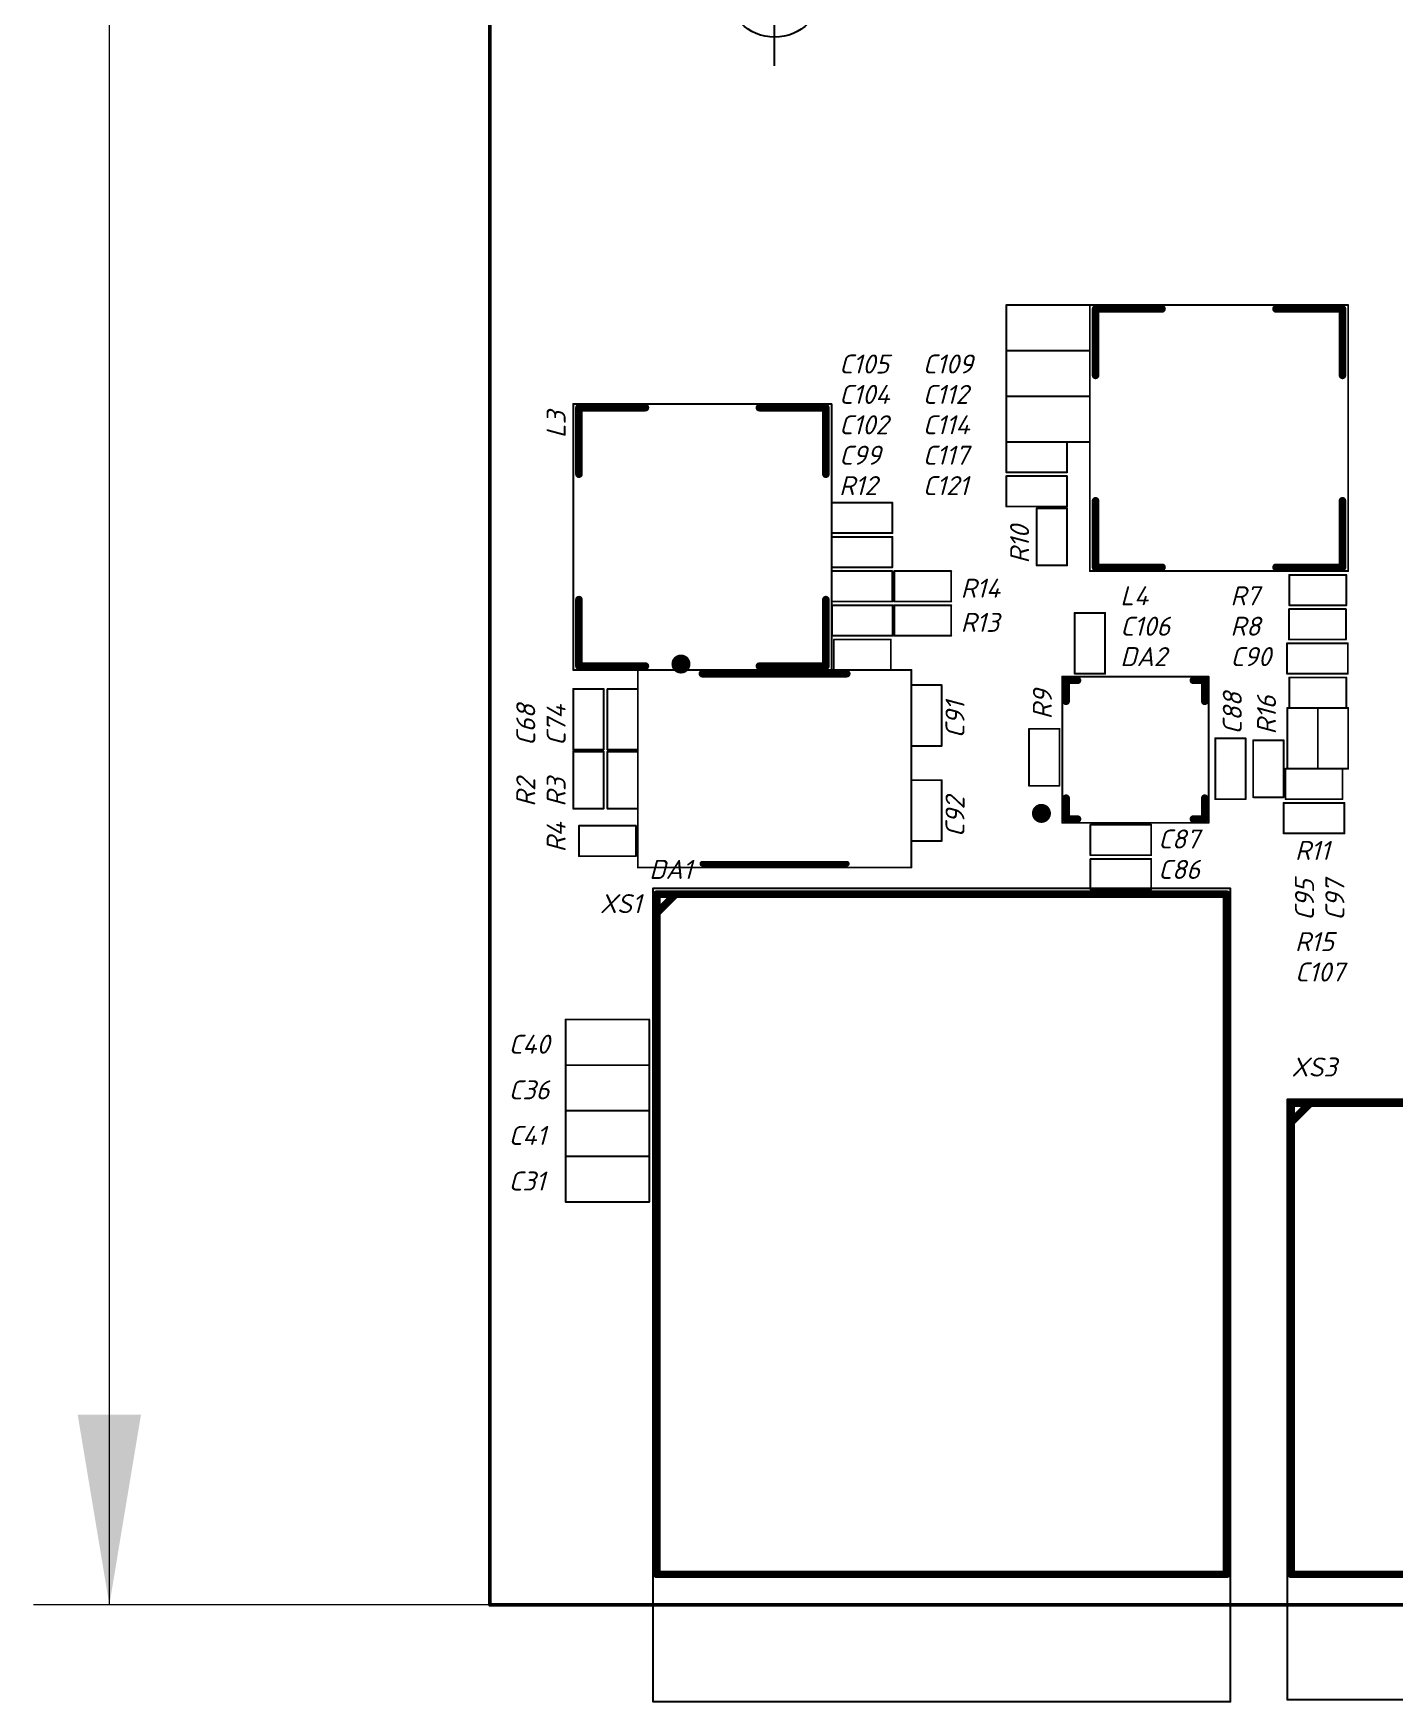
# Model space of a CAD drawing. Header units: millimetres. Extents: x 0 to 594, y 0 to 420.
# Drawn here: x 62.99 to 98.82, y 207.43 to 251.35 of the extents above; entities that cross this region are included whole.
import ezdxf

# ---------------------------------------------------------------- set-up
doc = ezdxf.new("R2010")
doc.units = ezdxf.units.MM
doc.header["$LTSCALE"] = 0.5
doc.linetypes.add('осевая', pattern=[50.8, 31.75, -6.35, 6.35, -6.35])
for name, color, linetype in [('KeepOutLayer', 6, 'Continuous'), ('Mechanical15', 82, 'Continuous'), ('TopOverlay', 2, 'Continuous')]:
    doc.layers.add(name, color=color, linetype=linetype)
doc.styles.get("Standard").update_dxf_attribs({"font": 'isocpeui.ttf', "height": 2.5})

msp = doc.modelspace()

# ---------------------------------------------------------------- linework, layer by layer
at = {"lineweight": 13}
for p, q in [((64.988, 210), (64.988, 325)), ((75, 210), (62.988, 210))]:
    msp.add_line(p, q, dxfattribs=at)
at = {"linetype": 'осевая', "ltscale": 100}
msp.add_line((82.5, 250.5), (82.5, 254.5), dxfattribs=at)
msp.add_circle((82.5, 252.5), 1.25, dxfattribs=at)
at = {"lineweight": 13}
msp.add_solid([(64.154, 215), (65.821, 215), (64.988, 210)], dxfattribs=at)
at = {"layer": 'KeepOutLayer', "linetype": 'Continuous', "lineweight": 50}
for q in [(75, 330), (195, 210)]:
    msp.add_line((75, 210), q, dxfattribs=at)
for start, end in [(0, 180), (0, 180), (180, 0), (180, 0)]:
    msp.add_arc((75, 210), 0.0025, start, end, dxfattribs=at)
at = {"layer": 'Mechanical15', "linetype": 'Continuous', "lineweight": 25, "const_width": 0.05}
for points in [[(88.6, 243), (88.6, 244.2)], [(88.6, 244.2), (90.8, 244.2)], [(90.8, 243), (90.8, 244.2)], [(90.8, 244.2), (97.6, 244.2)], [(90.8, 237.2), (90.8, 244.2)], [(97.6, 237.2), (97.6, 244.2)], [(88.6, 241.8), (88.6, 243)], [(88.6, 243), (90.8, 243)], [(88.6, 243), (90.8, 243)], [(90.8, 241.8), (90.8, 243)], [(77.2, 241.6), (84, 241.6)], [(77.2, 234.6), (77.2, 241.6)], [(84, 234.6), (84, 241.6)], [(88.6, 240.6), (88.6, 241.8)], [(88.6, 241.8), (90.8, 241.8)], [(88.6, 241.8), (90.8, 241.8)], [(90.8, 240.6), (90.8, 241.8)], [(88.6, 240.6), (90.2, 240.6)], [(88.6, 239.8), (88.6, 240.6)], [(88.6, 240.6), (90.8, 240.6)], [(90.2, 239.8), (90.2, 240.6)], [(88.6, 239.8), (90.2, 239.8)], [(88.6, 239.7), (90.2, 239.7)], [(88.6, 238.9), (88.6, 239.7)], [(90.2, 238.9), (90.2, 239.7)], [(84, 239), (85.6, 239)], [(84, 238.2), (84, 239)], [(85.6, 238.2), (85.6, 239)], [(88.6, 238.9), (90.2, 238.9)], [(89.4, 238.85), (90.2, 238.85)], [(89.4, 237.35), (89.4, 238.85)], [(90.2, 237.35), (90.2, 238.85)], [(84, 238.2), (85.6, 238.2)], [(84, 238.1), (85.6, 238.1)], [(84, 237.3), (84, 238.1)], [(85.6, 237.3), (85.6, 238.1)], [(84, 237.3), (85.6, 237.3)], [(84, 237.2), (85.6, 237.2)], [(84, 236.4), (84, 237.2)], [(85.6, 236.4), (85.6, 237.2)], [(85.65, 236.4), (85.65, 237.2)], [(85.65, 237.2), (87.15, 237.2)], [(87.15, 236.4), (87.15, 237.2)], [(89.4, 237.35), (90.2, 237.35)], [(90.8, 237.2), (97.6, 237.2)], [(96.05, 236.3), (96.05, 237.1)], [(96.05, 237.1), (97.55, 237.1)], [(97.55, 236.3), (97.55, 237.1)], [(84, 236.4), (85.6, 236.4)], [(84.01, 236.3), (85.61, 236.3)], [(84.01, 235.5), (84.01, 236.3)], [(85.61, 235.5), (85.61, 236.3)], [(85.65, 236.4), (87.15, 236.4)], [(85.65, 235.5), (85.65, 236.3)], [(85.65, 236.3), (87.15, 236.3)], [(87.15, 235.5), (87.15, 236.3)], [(96.05, 236.3), (97.55, 236.3)], [(90.4, 234.5), (90.4, 236.1)], [(90.4, 236.1), (91.2, 236.1)], [(91.2, 234.5), (91.2, 236.1)], [(96.04, 235.4), (96.04, 236.2)], [(96.04, 236.2), (97.54, 236.2)], [(97.54, 235.4), (97.54, 236.2)], [(84.01, 235.5), (85.61, 235.5)], [(85.65, 235.5), (87.15, 235.5)], [(84.06, 234.6), (84.06, 235.4)], [(84.06, 235.4), (85.56, 235.4)], [(85.56, 234.6), (85.56, 235.4)], [(95.99, 235.3), (97.59, 235.3)], [(95.99, 234.5), (95.99, 235.3)], [(96.04, 235.4), (97.54, 235.4)], [(97.59, 234.5), (97.59, 235.3)], [(77.2, 234.6), (84, 234.6)], [(78.9, 234.6), (86.1, 234.6)], [(78.9, 229.4), (78.9, 234.6)], [(84.06, 234.6), (85.56, 234.6)], [(86.1, 229.4), (86.1, 234.6)], [(77.2, 232.5), (77.2, 234.1)], [(77.2, 234.1), (78, 234.1)], [(78, 232.5), (78, 234.1)], [(78.1, 232.5), (78.1, 234.1)], [(78.1, 234.1), (78.9, 234.1)], [(78.9, 232.5), (78.9, 234.1)], [(86.1, 232.6), (86.1, 234.2)], [(86.1, 234.2), (86.9, 234.2)], [(86.9, 232.6), (86.9, 234.2)], [(90.075, 230.575), (90.075, 234.425)], [(90.075, 234.425), (93.925, 234.425)], [(90.4, 234.5), (91.2, 234.5)], [(93.925, 230.575), (93.925, 234.425)], [(95.99, 234.5), (97.59, 234.5)], [(96.05, 233.6), (96.05, 234.4)], [(96.05, 234.4), (97.55, 234.4)], [(97.55, 233.6), (97.55, 234.4)], [(96, 232), (96, 233.6)], [(96, 233.6), (96.8, 233.6)], [(96.05, 233.6), (97.55, 233.6)], [(96.8, 232), (96.8, 233.6)], [(96.8, 233.6), (97.6, 233.6)], [(96.8, 232), (96.8, 233.6)], [(97.6, 232), (97.6, 233.6)], [(89.2, 233.05), (90, 233.05)], [(89.2, 231.55), (89.2, 233.05)], [(90, 231.55), (90, 233.05)], [(94.1, 231.2), (94.1, 232.8)], [(94.1, 232.8), (94.9, 232.8)], [(94.9, 231.2), (94.9, 232.8)], [(77.2, 232.5), (78, 232.5)], [(77.2, 232.45), (78, 232.45)], [(77.2, 230.95), (77.2, 232.45)], [(78, 230.95), (78, 232.45)], [(78.1, 232.5), (78.9, 232.5)], [(78.1, 232.45), (78.9, 232.45)], [(78.1, 230.95), (78.1, 232.45)], [(78.9, 230.95), (78.9, 232.45)], [(86.1, 232.6), (86.9, 232.6)], [(95.1, 232.75), (95.9, 232.75)], [(95.1, 231.25), (95.1, 232.75)], [(95.9, 231.25), (95.9, 232.75)], [(95.95, 231.2), (95.95, 232)], [(95.95, 232), (97.45, 232)], [(96, 232), (96.8, 232)], [(96.8, 232), (97.6, 232)], [(97.45, 231.2), (97.45, 232)], [(86.1, 230.1), (86.1, 231.7)], [(86.1, 231.7), (86.9, 231.7)], [(86.9, 230.1), (86.9, 231.7)], [(89.2, 231.55), (90, 231.55)], [(94.1, 231.2), (94.9, 231.2)], [(95.1, 231.25), (95.9, 231.25)], [(95.9, 231.1), (97.5, 231.1)], [(95.9, 230.3), (95.9, 231.1)], [(95.95, 231.2), (97.45, 231.2)], [(97.5, 230.3), (97.5, 231.1)], [(77.2, 230.95), (78, 230.95)], [(78.1, 230.95), (78.9, 230.95)], [(77.35, 229.7), (77.35, 230.5)], [(77.35, 230.5), (78.85, 230.5)], [(78.85, 229.7), (78.85, 230.5)], [(90.075, 230.575), (93.925, 230.575)], [(90.815, 230.525), (92.415, 230.525)], [(90.815, 229.725), (90.815, 230.525)], [(92.415, 229.725), (92.415, 230.525)], [(95.9, 230.3), (97.5, 230.3)], [(86.1, 230.1), (86.9, 230.1)], [(90.815, 229.725), (92.415, 229.725)], [(77.35, 229.7), (78.85, 229.7)], [(78.9, 229.4), (86.1, 229.4)], [(90.815, 229.625), (92.415, 229.625)], [(90.815, 228.825), (90.815, 229.625)], [(92.415, 228.825), (92.415, 229.625)], [(79.3, 207.45), (79.3, 228.85)], [(79.3, 228.85), (94.5, 228.85)], [(90.815, 228.825), (92.415, 228.825)], [(94.5, 207.45), (94.5, 228.85)], [(77, 224.2), (77, 225.4)], [(77, 225.4), (79.2, 225.4)], [(79.2, 224.2), (79.2, 225.4)], [(77, 223), (77, 224.2)], [(77, 224.2), (79.2, 224.2)], [(77, 224.2), (79.2, 224.2)], [(79.2, 223), (79.2, 224.2)], [(96, 207.5), (96, 223.3)], [(96, 223.3), (115.4, 223.3)], [(77, 223), (79.2, 223)], [(77, 221.8), (77, 223)], [(77, 223), (79.2, 223)], [(79.2, 221.8), (79.2, 223)], [(77, 220.6), (77, 221.8)], [(77, 221.8), (79.2, 221.8)], [(77, 221.8), (79.2, 221.8)], [(79.2, 220.6), (79.2, 221.8)], [(77, 220.6), (79.2, 220.6)], [(79.3, 207.45), (94.5, 207.45)], [(96, 207.5), (115.4, 207.5)]]:
    msp.add_lwpolyline(points, dxfattribs=at)
at = {"layer": 'Mechanical15', "linetype": 'Continuous', "lineweight": 25, "const_width": 0.025}
for points in [[(88.588, 244.2, 1), (88.613, 244.2, 1)], [(88.588, 244.2, 1), (88.613, 244.2, 1)], [(90.788, 244.2, 1), (90.813, 244.2, 1)], [(90.788, 244.2, 1), (90.813, 244.2, 1)], [(90.8, 244.188, 1), (90.8, 244.213, 1)], [(90.8, 244.188, 1), (90.8, 244.213, 1)], [(97.6, 244.188, 1), (97.6, 244.213, 1)], [(97.6, 244.188, 1), (97.6, 244.213, 1)], [(88.588, 243, 1), (88.613, 243, 1)], [(88.588, 243, 1), (88.613, 243, 1)], [(88.588, 243, 1), (88.613, 243, 1)], [(88.588, 243, 1), (88.613, 243, 1)], [(90.788, 243, 1), (90.813, 243, 1)], [(90.788, 243, 1), (90.813, 243, 1)], [(90.788, 243, 1), (90.813, 243, 1)], [(90.788, 243, 1), (90.813, 243, 1)], [(77.2, 241.588, 1), (77.2, 241.612, 1)], [(77.2, 241.588, 1), (77.2, 241.612, 1)], [(84, 241.588, 1), (84, 241.612, 1)], [(84, 241.588, 1), (84, 241.612, 1)], [(88.588, 241.8, 1), (88.613, 241.8, 1)], [(88.588, 241.8, 1), (88.613, 241.8, 1)], [(88.588, 241.8, 1), (88.613, 241.8, 1)], [(88.588, 241.8, 1), (88.613, 241.8, 1)], [(90.788, 241.8, 1), (90.813, 241.8, 1)], [(90.788, 241.8, 1), (90.813, 241.8, 1)], [(90.788, 241.8, 1), (90.813, 241.8, 1)], [(90.788, 241.8, 1), (90.813, 241.8, 1)], [(88.613, 240.6, 1), (88.588, 240.6, 1)], [(88.613, 240.6, 1), (88.588, 240.6, 1)], [(88.588, 240.6, 1), (88.613, 240.6, 1)], [(88.588, 240.6, 1), (88.613, 240.6, 1)], [(90.212, 240.6, 1), (90.188, 240.6, 1)], [(90.212, 240.6, 1), (90.188, 240.6, 1)], [(90.788, 240.6, 1), (90.813, 240.6, 1)], [(90.788, 240.6, 1), (90.813, 240.6, 1)], [(88.613, 239.8, 1), (88.588, 239.8, 1)], [(88.613, 239.8, 1), (88.588, 239.8, 1)], [(88.613, 239.7, 1), (88.588, 239.7, 1)], [(88.613, 239.7, 1), (88.588, 239.7, 1)], [(90.212, 239.8, 1), (90.188, 239.8, 1)], [(90.212, 239.8, 1), (90.188, 239.8, 1)], [(90.212, 239.7, 1), (90.188, 239.7, 1)], [(90.212, 239.7, 1), (90.188, 239.7, 1)], [(83.988, 239, 1), (84.013, 239, 1)], [(83.988, 239, 1), (84.013, 239, 1)], [(85.588, 239, 1), (85.613, 239, 1)], [(85.588, 239, 1), (85.613, 239, 1)], [(88.613, 238.9, 1), (88.588, 238.9, 1)], [(88.613, 238.9, 1), (88.588, 238.9, 1)], [(89.4, 238.838, 1), (89.4, 238.863, 1)], [(89.4, 238.838, 1), (89.4, 238.863, 1)], [(90.212, 238.9, 1), (90.188, 238.9, 1)], [(90.212, 238.9, 1), (90.188, 238.9, 1)], [(90.2, 238.838, 1), (90.2, 238.863, 1)], [(90.2, 238.838, 1), (90.2, 238.863, 1)], [(83.988, 238.2, 1), (84.013, 238.2, 1)], [(83.988, 238.2, 1), (84.013, 238.2, 1)], [(83.988, 238.1, 1), (84.013, 238.1, 1)], [(83.988, 238.1, 1), (84.013, 238.1, 1)], [(85.588, 238.2, 1), (85.613, 238.2, 1)], [(85.588, 238.2, 1), (85.613, 238.2, 1)], [(85.588, 238.1, 1), (85.613, 238.1, 1)], [(85.588, 238.1, 1), (85.613, 238.1, 1)], [(83.988, 237.3, 1), (84.013, 237.3, 1)], [(83.988, 237.3, 1), (84.013, 237.3, 1)], [(83.988, 237.2, 1), (84.013, 237.2, 1)], [(83.988, 237.2, 1), (84.013, 237.2, 1)], [(85.588, 237.3, 1), (85.613, 237.3, 1)], [(85.588, 237.3, 1), (85.613, 237.3, 1)], [(85.588, 237.2, 1), (85.613, 237.2, 1)], [(85.588, 237.2, 1), (85.613, 237.2, 1)], [(85.663, 237.2, 1), (85.638, 237.2, 1)], [(85.663, 237.2, 1), (85.638, 237.2, 1)], [(87.163, 237.2, 1), (87.138, 237.2, 1)], [(87.163, 237.2, 1), (87.138, 237.2, 1)], [(89.4, 237.338, 1), (89.4, 237.363, 1)], [(89.4, 237.338, 1), (89.4, 237.363, 1)], [(90.2, 237.338, 1), (90.2, 237.363, 1)], [(90.2, 237.338, 1), (90.2, 237.363, 1)], [(90.8, 237.188, 1), (90.8, 237.213, 1)], [(90.8, 237.188, 1), (90.8, 237.213, 1)], [(97.6, 237.188, 1), (97.6, 237.213, 1)], [(97.6, 237.188, 1), (97.6, 237.213, 1)], [(96.038, 237.1, 1), (96.063, 237.1, 1)], [(96.038, 237.1, 1), (96.063, 237.1, 1)], [(97.538, 237.1, 1), (97.562, 237.1, 1)], [(97.538, 237.1, 1), (97.562, 237.1, 1)], [(83.988, 236.4, 1), (84.013, 236.4, 1)], [(83.988, 236.4, 1), (84.013, 236.4, 1)], [(83.998, 236.3, 1), (84.022, 236.3, 1)], [(83.998, 236.3, 1), (84.022, 236.3, 1)], [(85.588, 236.4, 1), (85.613, 236.4, 1)], [(85.588, 236.4, 1), (85.613, 236.4, 1)], [(85.597, 236.3, 1), (85.622, 236.3, 1)], [(85.597, 236.3, 1), (85.622, 236.3, 1)], [(85.663, 236.4, 1), (85.638, 236.4, 1)], [(85.663, 236.4, 1), (85.638, 236.4, 1)], [(85.663, 236.3, 1), (85.638, 236.3, 1)], [(85.663, 236.3, 1), (85.638, 236.3, 1)], [(87.163, 236.4, 1), (87.138, 236.4, 1)], [(87.163, 236.4, 1), (87.138, 236.4, 1)], [(87.163, 236.3, 1), (87.138, 236.3, 1)], [(87.163, 236.3, 1), (87.138, 236.3, 1)], [(96.038, 236.3, 1), (96.063, 236.3, 1)], [(96.038, 236.3, 1), (96.063, 236.3, 1)], [(97.538, 236.3, 1), (97.562, 236.3, 1)], [(97.538, 236.3, 1), (97.562, 236.3, 1)], [(90.4, 236.088, 1), (90.4, 236.113, 1)], [(90.4, 236.088, 1), (90.4, 236.113, 1)], [(91.2, 236.088, 1), (91.2, 236.113, 1)], [(91.2, 236.088, 1), (91.2, 236.113, 1)], [(96.053, 236.2, 1), (96.028, 236.2, 1)], [(96.053, 236.2, 1), (96.028, 236.2, 1)], [(97.552, 236.2, 1), (97.528, 236.2, 1)], [(97.552, 236.2, 1), (97.528, 236.2, 1)], [(83.998, 235.5, 1), (84.022, 235.5, 1)], [(83.998, 235.5, 1), (84.022, 235.5, 1)], [(85.597, 235.5, 1), (85.622, 235.5, 1)], [(85.597, 235.5, 1), (85.622, 235.5, 1)], [(85.663, 235.5, 1), (85.638, 235.5, 1)], [(85.663, 235.5, 1), (85.638, 235.5, 1)], [(87.163, 235.5, 1), (87.138, 235.5, 1)], [(87.163, 235.5, 1), (87.138, 235.5, 1)], [(84.072, 235.4, 1), (84.048, 235.4, 1)], [(84.072, 235.4, 1), (84.048, 235.4, 1)], [(85.572, 235.4, 1), (85.547, 235.4, 1)], [(85.572, 235.4, 1), (85.547, 235.4, 1)], [(95.978, 235.3, 1), (96.003, 235.3, 1)], [(95.978, 235.3, 1), (96.003, 235.3, 1)], [(96.053, 235.4, 1), (96.028, 235.4, 1)], [(96.053, 235.4, 1), (96.028, 235.4, 1)], [(97.552, 235.4, 1), (97.528, 235.4, 1)], [(97.552, 235.4, 1), (97.528, 235.4, 1)], [(97.578, 235.3, 1), (97.602, 235.3, 1)], [(97.578, 235.3, 1), (97.602, 235.3, 1)], [(77.2, 234.587, 1), (77.2, 234.612, 1)], [(77.2, 234.587, 1), (77.2, 234.612, 1)], [(78.888, 234.6, 1), (78.912, 234.6, 1)], [(78.888, 234.6, 1), (78.912, 234.6, 1)], [(84, 234.587, 1), (84, 234.612, 1)], [(84, 234.587, 1), (84, 234.612, 1)], [(84.072, 234.6, 1), (84.048, 234.6, 1)], [(84.072, 234.6, 1), (84.048, 234.6, 1)], [(85.572, 234.6, 1), (85.547, 234.6, 1)], [(85.572, 234.6, 1), (85.547, 234.6, 1)], [(86.088, 234.6, 1), (86.113, 234.6, 1)], [(86.088, 234.6, 1), (86.113, 234.6, 1)], [(77.2, 234.088, 1), (77.2, 234.112, 1)], [(77.2, 234.088, 1), (77.2, 234.112, 1)], [(78, 234.088, 1), (78, 234.112, 1)], [(78, 234.088, 1), (78, 234.112, 1)], [(78.1, 234.088, 1), (78.1, 234.112, 1)], [(78.1, 234.088, 1), (78.1, 234.112, 1)], [(78.9, 234.088, 1), (78.9, 234.112, 1)], [(78.9, 234.088, 1), (78.9, 234.112, 1)], [(86.1, 234.188, 1), (86.1, 234.212, 1)], [(86.1, 234.188, 1), (86.1, 234.212, 1)], [(86.9, 234.188, 1), (86.9, 234.212, 1)], [(86.9, 234.188, 1), (86.9, 234.212, 1)], [(90.087, 234.425, 1), (90.062, 234.425, 1)], [(90.087, 234.425, 1), (90.062, 234.425, 1)], [(90.4, 234.488, 1), (90.4, 234.513, 1)], [(90.4, 234.488, 1), (90.4, 234.513, 1)], [(91.2, 234.488, 1), (91.2, 234.513, 1)], [(91.2, 234.488, 1), (91.2, 234.513, 1)], [(93.937, 234.425, 1), (93.912, 234.425, 1)], [(93.937, 234.425, 1), (93.912, 234.425, 1)], [(95.978, 234.5, 1), (96.003, 234.5, 1)], [(95.978, 234.5, 1), (96.003, 234.5, 1)], [(96.063, 234.4, 1), (96.038, 234.4, 1)], [(96.063, 234.4, 1), (96.038, 234.4, 1)], [(97.562, 234.4, 1), (97.538, 234.4, 1)], [(97.562, 234.4, 1), (97.538, 234.4, 1)], [(97.578, 234.5, 1), (97.602, 234.5, 1)], [(97.578, 234.5, 1), (97.602, 234.5, 1)], [(96, 233.613, 1), (96, 233.588, 1)], [(96, 233.613, 1), (96, 233.588, 1)], [(96.063, 233.6, 1), (96.038, 233.6, 1)], [(96.063, 233.6, 1), (96.038, 233.6, 1)], [(96.8, 233.613, 1), (96.8, 233.588, 1)], [(96.8, 233.613, 1), (96.8, 233.588, 1)], [(96.8, 233.613, 1), (96.8, 233.588, 1)], [(96.8, 233.613, 1), (96.8, 233.588, 1)], [(97.562, 233.6, 1), (97.538, 233.6, 1)], [(97.562, 233.6, 1), (97.538, 233.6, 1)], [(97.6, 233.613, 1), (97.6, 233.588, 1)], [(97.6, 233.613, 1), (97.6, 233.588, 1)], [(89.2, 233.063, 1), (89.2, 233.038, 1)], [(89.2, 233.063, 1), (89.2, 233.038, 1)], [(90, 233.063, 1), (90, 233.038, 1)], [(90, 233.063, 1), (90, 233.038, 1)], [(94.1, 232.788, 1), (94.1, 232.813, 1)], [(94.1, 232.788, 1), (94.1, 232.813, 1)], [(94.9, 232.788, 1), (94.9, 232.813, 1)], [(94.9, 232.788, 1), (94.9, 232.813, 1)], [(77.2, 232.488, 1), (77.2, 232.513, 1)], [(77.2, 232.488, 1), (77.2, 232.513, 1)], [(77.2, 232.437, 1), (77.2, 232.462, 1)], [(77.2, 232.437, 1), (77.2, 232.462, 1)], [(78, 232.488, 1), (78, 232.513, 1)], [(78, 232.488, 1), (78, 232.513, 1)], [(78, 232.437, 1), (78, 232.462, 1)], [(78, 232.437, 1), (78, 232.462, 1)], [(78.1, 232.488, 1), (78.1, 232.513, 1)], [(78.1, 232.488, 1), (78.1, 232.513, 1)], [(78.1, 232.462, 1), (78.1, 232.437, 1)], [(78.1, 232.462, 1), (78.1, 232.437, 1)], [(78.9, 232.488, 1), (78.9, 232.513, 1)], [(78.9, 232.488, 1), (78.9, 232.513, 1)], [(78.9, 232.462, 1), (78.9, 232.437, 1)], [(78.9, 232.462, 1), (78.9, 232.437, 1)], [(86.1, 232.588, 1), (86.1, 232.612, 1)], [(86.1, 232.588, 1), (86.1, 232.612, 1)], [(86.9, 232.588, 1), (86.9, 232.612, 1)], [(86.9, 232.588, 1), (86.9, 232.612, 1)], [(95.1, 232.763, 1), (95.1, 232.738, 1)], [(95.1, 232.763, 1), (95.1, 232.738, 1)], [(95.9, 232.763, 1), (95.9, 232.738, 1)], [(95.9, 232.763, 1), (95.9, 232.738, 1)], [(95.938, 232, 1), (95.963, 232, 1)], [(95.938, 232, 1), (95.963, 232, 1)], [(96, 232.013, 1), (96, 231.988, 1)], [(96, 232.013, 1), (96, 231.988, 1)], [(96.8, 232.013, 1), (96.8, 231.988, 1)], [(96.8, 232.013, 1), (96.8, 231.988, 1)], [(96.8, 232.013, 1), (96.8, 231.988, 1)], [(96.8, 232.013, 1), (96.8, 231.988, 1)], [(97.438, 232, 1), (97.463, 232, 1)], [(97.438, 232, 1), (97.463, 232, 1)], [(97.6, 232.013, 1), (97.6, 231.988, 1)], [(97.6, 232.013, 1), (97.6, 231.988, 1)], [(86.1, 231.712, 1), (86.1, 231.687, 1)], [(86.1, 231.712, 1), (86.1, 231.687, 1)], [(86.9, 231.712, 1), (86.9, 231.687, 1)], [(86.9, 231.712, 1), (86.9, 231.687, 1)], [(89.2, 231.563, 1), (89.2, 231.538, 1)], [(89.2, 231.563, 1), (89.2, 231.538, 1)], [(90, 231.563, 1), (90, 231.538, 1)], [(90, 231.563, 1), (90, 231.538, 1)], [(94.1, 231.188, 1), (94.1, 231.213, 1)], [(94.1, 231.188, 1), (94.1, 231.213, 1)], [(94.9, 231.188, 1), (94.9, 231.213, 1)], [(94.9, 231.188, 1), (94.9, 231.213, 1)], [(95.1, 231.263, 1), (95.1, 231.238, 1)], [(95.1, 231.263, 1), (95.1, 231.238, 1)], [(95.9, 231.263, 1), (95.9, 231.238, 1)], [(95.9, 231.263, 1), (95.9, 231.238, 1)], [(95.913, 231.1, 1), (95.888, 231.1, 1)], [(95.913, 231.1, 1), (95.888, 231.1, 1)], [(95.938, 231.2, 1), (95.963, 231.2, 1)], [(95.938, 231.2, 1), (95.963, 231.2, 1)], [(97.438, 231.2, 1), (97.463, 231.2, 1)], [(97.438, 231.2, 1), (97.463, 231.2, 1)], [(97.513, 231.1, 1), (97.488, 231.1, 1)], [(97.513, 231.1, 1), (97.488, 231.1, 1)], [(77.2, 230.937, 1), (77.2, 230.962, 1)], [(77.2, 230.937, 1), (77.2, 230.962, 1)], [(78, 230.937, 1), (78, 230.962, 1)], [(78, 230.937, 1), (78, 230.962, 1)], [(78.1, 230.962, 1), (78.1, 230.937, 1)], [(78.1, 230.962, 1), (78.1, 230.937, 1)], [(78.9, 230.962, 1), (78.9, 230.937, 1)], [(78.9, 230.962, 1), (78.9, 230.937, 1)], [(77.362, 230.5, 1), (77.338, 230.5, 1)], [(77.362, 230.5, 1), (77.338, 230.5, 1)], [(78.862, 230.5, 1), (78.838, 230.5, 1)], [(78.862, 230.5, 1), (78.838, 230.5, 1)], [(90.087, 230.575, 1), (90.062, 230.575, 1)], [(90.087, 230.575, 1), (90.062, 230.575, 1)], [(90.827, 230.525, 1), (90.803, 230.525, 1)], [(90.827, 230.525, 1), (90.803, 230.525, 1)], [(92.427, 230.525, 1), (92.403, 230.525, 1)], [(92.427, 230.525, 1), (92.403, 230.525, 1)], [(93.937, 230.575, 1), (93.912, 230.575, 1)], [(93.937, 230.575, 1), (93.912, 230.575, 1)], [(95.913, 230.3, 1), (95.888, 230.3, 1)], [(95.913, 230.3, 1), (95.888, 230.3, 1)], [(97.513, 230.3, 1), (97.488, 230.3, 1)], [(97.513, 230.3, 1), (97.488, 230.3, 1)], [(86.1, 230.112, 1), (86.1, 230.087, 1)], [(86.1, 230.112, 1), (86.1, 230.087, 1)], [(86.9, 230.112, 1), (86.9, 230.087, 1)], [(86.9, 230.112, 1), (86.9, 230.087, 1)], [(90.827, 229.725, 1), (90.803, 229.725, 1)], [(90.827, 229.725, 1), (90.803, 229.725, 1)], [(92.427, 229.725, 1), (92.403, 229.725, 1)], [(92.427, 229.725, 1), (92.403, 229.725, 1)], [(77.362, 229.7, 1), (77.338, 229.7, 1)], [(77.362, 229.7, 1), (77.338, 229.7, 1)], [(78.862, 229.7, 1), (78.838, 229.7, 1)], [(78.862, 229.7, 1), (78.838, 229.7, 1)], [(78.888, 229.4, 1), (78.912, 229.4, 1)], [(78.888, 229.4, 1), (78.912, 229.4, 1)], [(86.088, 229.4, 1), (86.113, 229.4, 1)], [(86.088, 229.4, 1), (86.113, 229.4, 1)], [(90.827, 229.625, 1), (90.803, 229.625, 1)], [(90.827, 229.625, 1), (90.803, 229.625, 1)], [(92.427, 229.625, 1), (92.403, 229.625, 1)], [(92.427, 229.625, 1), (92.403, 229.625, 1)], [(79.287, 228.85, 1), (79.312, 228.85, 1)], [(79.287, 228.85, 1), (79.312, 228.85, 1)], [(90.827, 228.825, 1), (90.803, 228.825, 1)], [(90.827, 228.825, 1), (90.803, 228.825, 1)], [(92.427, 228.825, 1), (92.403, 228.825, 1)], [(92.427, 228.825, 1), (92.403, 228.825, 1)], [(94.487, 228.85, 1), (94.512, 228.85, 1)], [(94.487, 228.85, 1), (94.512, 228.85, 1)], [(76.987, 225.4, 1), (77.012, 225.4, 1)], [(76.987, 225.4, 1), (77.012, 225.4, 1)], [(79.187, 225.4, 1), (79.212, 225.4, 1)], [(79.187, 225.4, 1), (79.212, 225.4, 1)], [(76.987, 224.2, 1), (77.012, 224.2, 1)], [(76.987, 224.2, 1), (77.012, 224.2, 1)], [(76.987, 224.2, 1), (77.012, 224.2, 1)], [(76.987, 224.2, 1), (77.012, 224.2, 1)], [(79.187, 224.2, 1), (79.212, 224.2, 1)], [(79.187, 224.2, 1), (79.212, 224.2, 1)], [(79.187, 224.2, 1), (79.212, 224.2, 1)], [(79.187, 224.2, 1), (79.212, 224.2, 1)], [(95.988, 223.3, 1), (96.013, 223.3, 1)], [(95.988, 223.3, 1), (96.013, 223.3, 1)], [(76.987, 223, 1), (77.012, 223, 1)], [(76.987, 223, 1), (77.012, 223, 1)], [(76.987, 223, 1), (77.012, 223, 1)], [(76.987, 223, 1), (77.012, 223, 1)], [(79.187, 223, 1), (79.212, 223, 1)], [(79.187, 223, 1), (79.212, 223, 1)], [(79.187, 223, 1), (79.212, 223, 1)], [(79.187, 223, 1), (79.212, 223, 1)], [(76.987, 221.8, 1), (77.012, 221.8, 1)], [(76.987, 221.8, 1), (77.012, 221.8, 1)], [(76.987, 221.8, 1), (77.012, 221.8, 1)], [(76.987, 221.8, 1), (77.012, 221.8, 1)], [(79.187, 221.8, 1), (79.212, 221.8, 1)], [(79.187, 221.8, 1), (79.212, 221.8, 1)], [(79.187, 221.8, 1), (79.212, 221.8, 1)], [(79.187, 221.8, 1), (79.212, 221.8, 1)], [(76.987, 220.6, 1), (77.012, 220.6, 1)], [(76.987, 220.6, 1), (77.012, 220.6, 1)], [(79.187, 220.6, 1), (79.212, 220.6, 1)], [(79.187, 220.6, 1), (79.212, 220.6, 1)], [(79.287, 207.45, 1), (79.312, 207.45, 1)], [(79.287, 207.45, 1), (79.312, 207.45, 1)], [(94.487, 207.45, 1), (94.512, 207.45, 1)], [(94.487, 207.45, 1), (94.512, 207.45, 1)], [(95.988, 207.5, 1), (96.013, 207.5, 1)], [(95.988, 207.5, 1), (96.013, 207.5, 1)]]:
    msp.add_lwpolyline(points, format="xyb", close=True, dxfattribs=at)
at = {"layer": 'TopOverlay'}
for p, q in [((79.4, 228.7), (79.9, 228.7)), ((79.9, 228.7), (79.4, 228.2)), ((79.4, 228.2), (79.4, 228.7)), ((96.1, 223.2), (96.6, 223.2)), ((96.6, 223.2), (96.1, 222.7)), ((96.1, 222.7), (96.1, 223.2))]:
    msp.add_line(p, q, dxfattribs=at)
for points, const_width in [([(90.95, 244.1), (92.7, 244.1)], 0.2), ([(90.95, 242.35), (90.95, 244.1)], 0.2), ([(95.7, 244.1), (97.45, 244.1)], 0.2), ([(97.45, 242.35), (97.45, 244.1)], 0.2), ([(77.35, 241.5), (79.1, 241.5)], 0.2), ([(77.35, 239.75), (77.35, 241.5)], 0.2), ([(82.1, 241.5), (83.85, 241.5)], 0.2), ([(83.85, 239.75), (83.85, 241.5)], 0.2), ([(90.95, 237.3), (90.95, 239.05)], 0.2), ([(97.45, 237.3), (97.45, 239.05)], 0.2), ([(90.95, 237.3), (92.7, 237.3)], 0.2), ([(95.7, 237.3), (97.45, 237.3)], 0.2), ([(77.35, 234.7), (77.35, 236.45)], 0.2), ([(83.85, 234.7), (83.85, 236.45)], 0.2), ([(77.35, 234.7), (79.1, 234.7)], 0.2), ([(80.6, 234.5), (84.4, 234.5)], 0.2), ([(82.1, 234.7), (83.85, 234.7)], 0.2), ([(90.175, 233.775), (90.175, 234.325)], 0.2), ([(90.175, 234.325), (90.475, 234.325)], 0.2), ([(93.525, 234.325), (93.825, 234.325)], 0.2), ([(93.825, 233.775), (93.825, 234.325)], 0.2), ([(90.175, 230.675), (90.175, 231.225)], 0.2), ([(93.825, 230.675), (93.825, 231.225)], 0.2), ([(90.175, 230.675), (90.475, 230.675)], 0.2), ([(93.525, 230.675), (93.825, 230.675)], 0.2), ([(80.6, 229.5), (84.4, 229.5)], 0.152), ([(79.4, 228.2), (79.9, 228.7)], 0.2), ([(79.4, 210.8), (79.4, 228.7)], 0.2), ([(79.4, 228.7), (94.4, 228.7)], 0.2), ([(94.4, 210.8), (94.4, 228.7)], 0.2), ([(96.1, 222.7), (96.6, 223.2)], 0.2), ([(96.1, 210.8), (96.1, 223.2)], 0.2), ([(96.1, 223.2), (115.3, 223.2)], 0.2), ([(79.4, 210.8), (94.4, 210.8)], 0.2), ([(96.1, 210.8), (115.3, 210.8)], 0.2)]:
    msp.add_lwpolyline(points, dxfattribs=dict(at, const_width=const_width))
for points, const_width in [([(90.95, 244.05, 1), (90.95, 244.15, 1)], 0.1), ([(90.95, 244.05, 1), (90.95, 244.15, 1)], 0.1), ([(92.7, 244.05, 1), (92.7, 244.15, 1)], 0.1), ([(95.7, 244.05, 1), (95.7, 244.15, 1)], 0.1), ([(97.45, 244.05, 1), (97.45, 244.15, 1)], 0.1), ([(97.45, 244.05, 1), (97.45, 244.15, 1)], 0.1), ([(90.95, 242.3, 1), (90.95, 242.4, 1)], 0.1), ([(97.45, 242.3, 1), (97.45, 242.4, 1)], 0.1), ([(77.35, 241.45, 1), (77.35, 241.55, 1)], 0.1), ([(77.35, 241.45, 1), (77.35, 241.55, 1)], 0.1), ([(79.1, 241.45, 1), (79.1, 241.55, 1)], 0.1), ([(82.1, 241.45, 1), (82.1, 241.55, 1)], 0.1), ([(83.85, 241.45, 1), (83.85, 241.55, 1)], 0.1), ([(83.85, 241.45, 1), (83.85, 241.55, 1)], 0.1), ([(77.35, 239.7, 1), (77.35, 239.8, 1)], 0.1), ([(83.85, 239.7, 1), (83.85, 239.8, 1)], 0.1), ([(90.95, 239, 1), (90.95, 239.1, 1)], 0.1), ([(97.45, 239, 1), (97.45, 239.1, 1)], 0.1), ([(90.95, 237.25, 1), (90.95, 237.35, 1)], 0.1), ([(90.95, 237.25, 1), (90.95, 237.35, 1)], 0.1), ([(92.7, 237.25, 1), (92.7, 237.35, 1)], 0.1), ([(95.7, 237.25, 1), (95.7, 237.35, 1)], 0.1), ([(97.45, 237.25, 1), (97.45, 237.35, 1)], 0.1), ([(97.45, 237.25, 1), (97.45, 237.35, 1)], 0.1), ([(77.35, 236.4, 1), (77.35, 236.5, 1)], 0.1), ([(83.85, 236.4, 1), (83.85, 236.5, 1)], 0.1), ([(80.161, 234.755, 1), (79.911, 234.755, 1)], 0.25), ([(77.35, 234.65, 1), (77.35, 234.75, 1)], 0.1), ([(77.35, 234.65, 1), (77.35, 234.75, 1)], 0.1), ([(79.1, 234.65, 1), (79.1, 234.75, 1)], 0.1), ([(79.849, 234.755, 1), (79.974, 234.755, 1)], 0.125), ([(80.099, 234.755, 1), (80.224, 234.755, 1)], 0.125), ([(80.55, 234.5, 1), (80.65, 234.5, 1)], 0.1), ([(82.1, 234.65, 1), (82.1, 234.75, 1)], 0.1), ([(83.85, 234.65, 1), (83.85, 234.75, 1)], 0.1), ([(83.85, 234.65, 1), (83.85, 234.75, 1)], 0.1), ([(84.35, 234.5, 1), (84.45, 234.5, 1)], 0.1), ([(90.225, 234.325, 1), (90.125, 234.325, 1)], 0.1), ([(90.225, 234.325, 1), (90.125, 234.325, 1)], 0.1), ([(90.525, 234.325, 1), (90.425, 234.325, 1)], 0.1), ([(93.575, 234.325, 1), (93.475, 234.325, 1)], 0.1), ([(93.875, 234.325, 1), (93.775, 234.325, 1)], 0.1), ([(93.875, 234.325, 1), (93.775, 234.325, 1)], 0.1), ([(90.225, 233.775, 1), (90.125, 233.775, 1)], 0.1), ([(93.875, 233.775, 1), (93.775, 233.775, 1)], 0.1), ([(89.4, 230.825, 1), (89.65, 230.825, 1)], 0.25), ([(90.225, 231.225, 1), (90.125, 231.225, 1)], 0.1), ([(93.875, 231.225, 1), (93.775, 231.225, 1)], 0.1), ([(89.462, 230.825, 1), (89.337, 230.825, 1)], 0.125), ([(89.713, 230.825, 1), (89.588, 230.825, 1)], 0.125), ([(90.225, 230.675, 1), (90.125, 230.675, 1)], 0.1), ([(90.225, 230.675, 1), (90.125, 230.675, 1)], 0.1), ([(90.525, 230.675, 1), (90.425, 230.675, 1)], 0.1), ([(93.575, 230.675, 1), (93.475, 230.675, 1)], 0.1), ([(93.875, 230.675, 1), (93.775, 230.675, 1)], 0.1), ([(93.875, 230.675, 1), (93.775, 230.675, 1)], 0.1), ([(80.562, 229.5, 1), (80.638, 229.5, 1)], 0.0762), ([(84.362, 229.5, 1), (84.438, 229.5, 1)], 0.0762), ([(79.35, 228.7, 1), (79.45, 228.7, 1)], 0.1), ([(79.35, 228.7, 1), (79.45, 228.7, 1)], 0.1), ([(79.85, 228.7, 1), (79.95, 228.7, 1)], 0.1), ([(94.35, 228.7, 1), (94.45, 228.7, 1)], 0.1), ([(94.35, 228.7, 1), (94.45, 228.7, 1)], 0.1), ([(79.35, 228.2, 1), (79.45, 228.2, 1)], 0.1), ([(96.05, 223.2, 1), (96.15, 223.2, 1)], 0.1), ([(96.05, 223.2, 1), (96.15, 223.2, 1)], 0.1), ([(96.55, 223.2, 1), (96.65, 223.2, 1)], 0.1), ([(96.05, 222.7, 1), (96.15, 222.7, 1)], 0.1), ([(79.35, 210.8, 1), (79.45, 210.8, 1)], 0.1), ([(79.35, 210.8, 1), (79.45, 210.8, 1)], 0.1), ([(94.35, 210.8, 1), (94.45, 210.8, 1)], 0.1), ([(94.35, 210.8, 1), (94.45, 210.8, 1)], 0.1), ([(96.05, 210.8, 1), (96.15, 210.8, 1)], 0.1), ([(96.05, 210.8, 1), (96.15, 210.8, 1)], 0.1)]:
    msp.add_lwpolyline(points, format="xyb", close=True, dxfattribs=dict(at, const_width=const_width))

# ---------------------------------------------------------------- texts
for s, p in [('C105', (84.2, 242.4)), ('C109', (86.4, 242.4)), ('C104', (84.2, 241.6)), ('C112', (86.4, 241.6)), ('C102', (84.2, 240.8)), ('C114', (86.4, 240.8)), ('C99', (84.2, 240)), ('C117', (86.4, 240)), ('R12', (84.2, 239.2)), ('C121', (86.4, 239.2)), ('R14', (87.4, 236.5)), ('L4', (91.6, 236.3)), ('R7', (94.5, 236.3)), ('R13', (87.4, 235.6)), ('C106', (91.6, 235.5)), ('R8', (94.5, 235.5)), ('DA2', (91.6, 234.7)), ('C90', (94.5, 234.7)), ('C87', (92.6, 229.9)), ('R11', (96.2, 229.6)), ('DA1', (79.2, 229.1)), ('C86', (92.6, 229.1)), ('XS1', (77.9, 228.2)), ('R15', (96.2, 227.2)), ('C107', (96.2, 226.4)), ('C40', (75.5, 224.5)), ('XS3', (96.102, 223.9)), ('C36', (75.5, 223.3)), ('C41', (75.5, 222.1)), ('C31', (75.5, 220.9))]:
    msp.add_text(s, height=0.5, dxfattribs=at).set_placement(p)
for s, p in [('L3', (77, 240.7)), ('R10', (89.2, 237.4)), ('R9', (89.8, 233.3)), ('C68', (76.2, 232.6)), ('C74', (77, 232.6)), ('C91', (87.5, 232.8)), ('C88', (94.8, 232.9)), ('R16', (95.7, 232.9)), ('R2', (76.2, 231)), ('R3', (77, 231)), ('C92', (87.5, 230.2)), ('R4', (77, 229.8)), ('C95', (96.7, 228)), ('C97', (97.5, 228))]:
    msp.add_text(s, height=0.5, rotation=90, dxfattribs=at).set_placement(p)

doc.saveas('drawing.dxf')
